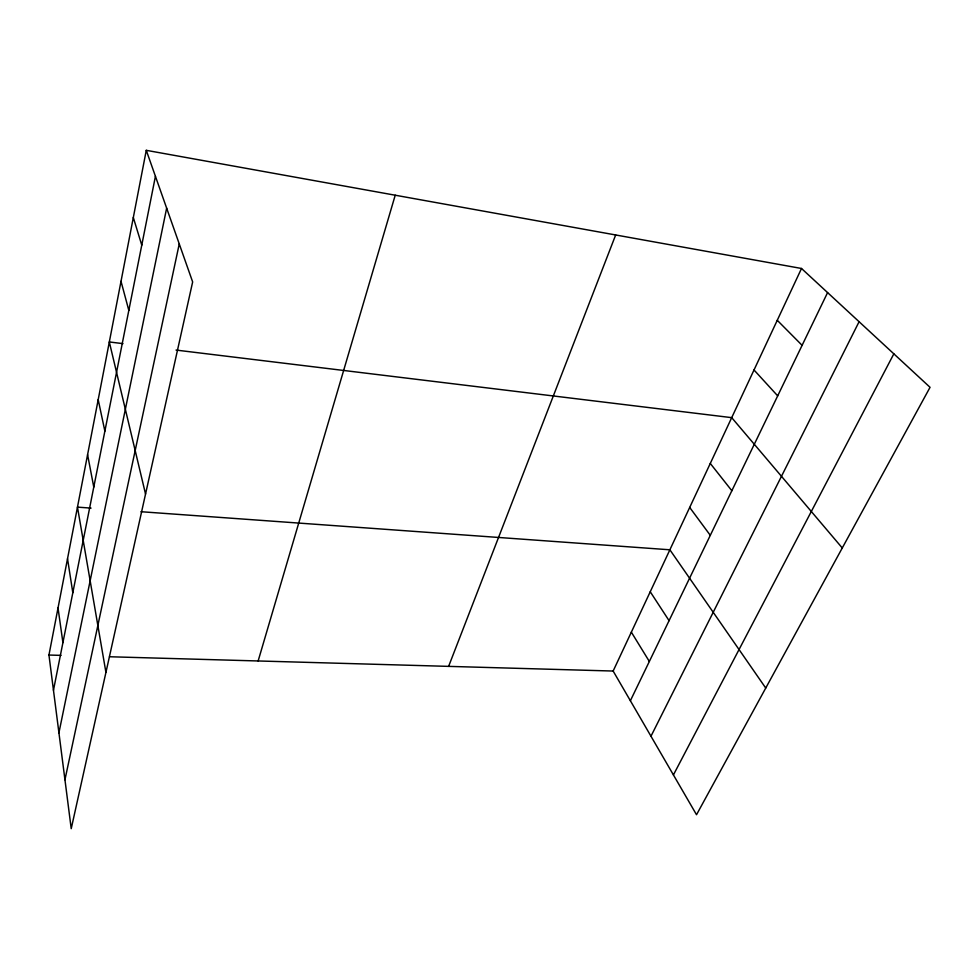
<?xml version="1.0" encoding="UTF-8"?>
<svg xmlns="http://www.w3.org/2000/svg" width="979" height="979" viewBox="0 0 979 979"><rect width="100%" height="100%" fill="white"/><g stroke="black" fill="none" stroke-linecap="round" stroke-linejoin="round"><path stroke-width="1.47" d="M146.275 150.325L192.655 281.94L71.222 828.675L48.95 655.037L146.275 150.325L801.507 268.479L930.05 387.317L696.522 814.736L613.148 671.043L801.507 268.479M53.466 690.268L155.428 176.293M58.924 732.818L166.65 208.148M64.944 779.761L179.255 243.93M258.138 660.972L395.222 195.225M448.615 666.381L615.669 234.972M630.378 700.731L827.585 292.599M650.974 736.232L859.085 321.724M673.417 774.927L893.839 353.847M48.95 655.037L61.065 655.379M109.513 656.75L613.148 671.043M91.071 508.113L77.476 507.134L105.928 672.389M140.952 511.711L669.881 549.794L765.737 688.041M122.975 343.629L109.318 341.965L145.541 494.052M176.049 350.078L731.717 417.654L842.27 547.983M777.265 320.292L802.107 345.342M754.014 369.976L777.693 395.859M710.289 463.446L731.851 490.736M689.693 507.452L710.301 535.342M650.252 591.769L669.073 620.662M631.345 632.153L649.346 661.474M133.315 217.534L141.771 245.142M121.017 281.328L128.824 310.392M98.194 399.677L104.875 431.127M87.584 454.672L93.776 487.089M67.527 558.728L72.813 592.736M58.03 607.971L62.913 642.64"/></g></svg>
